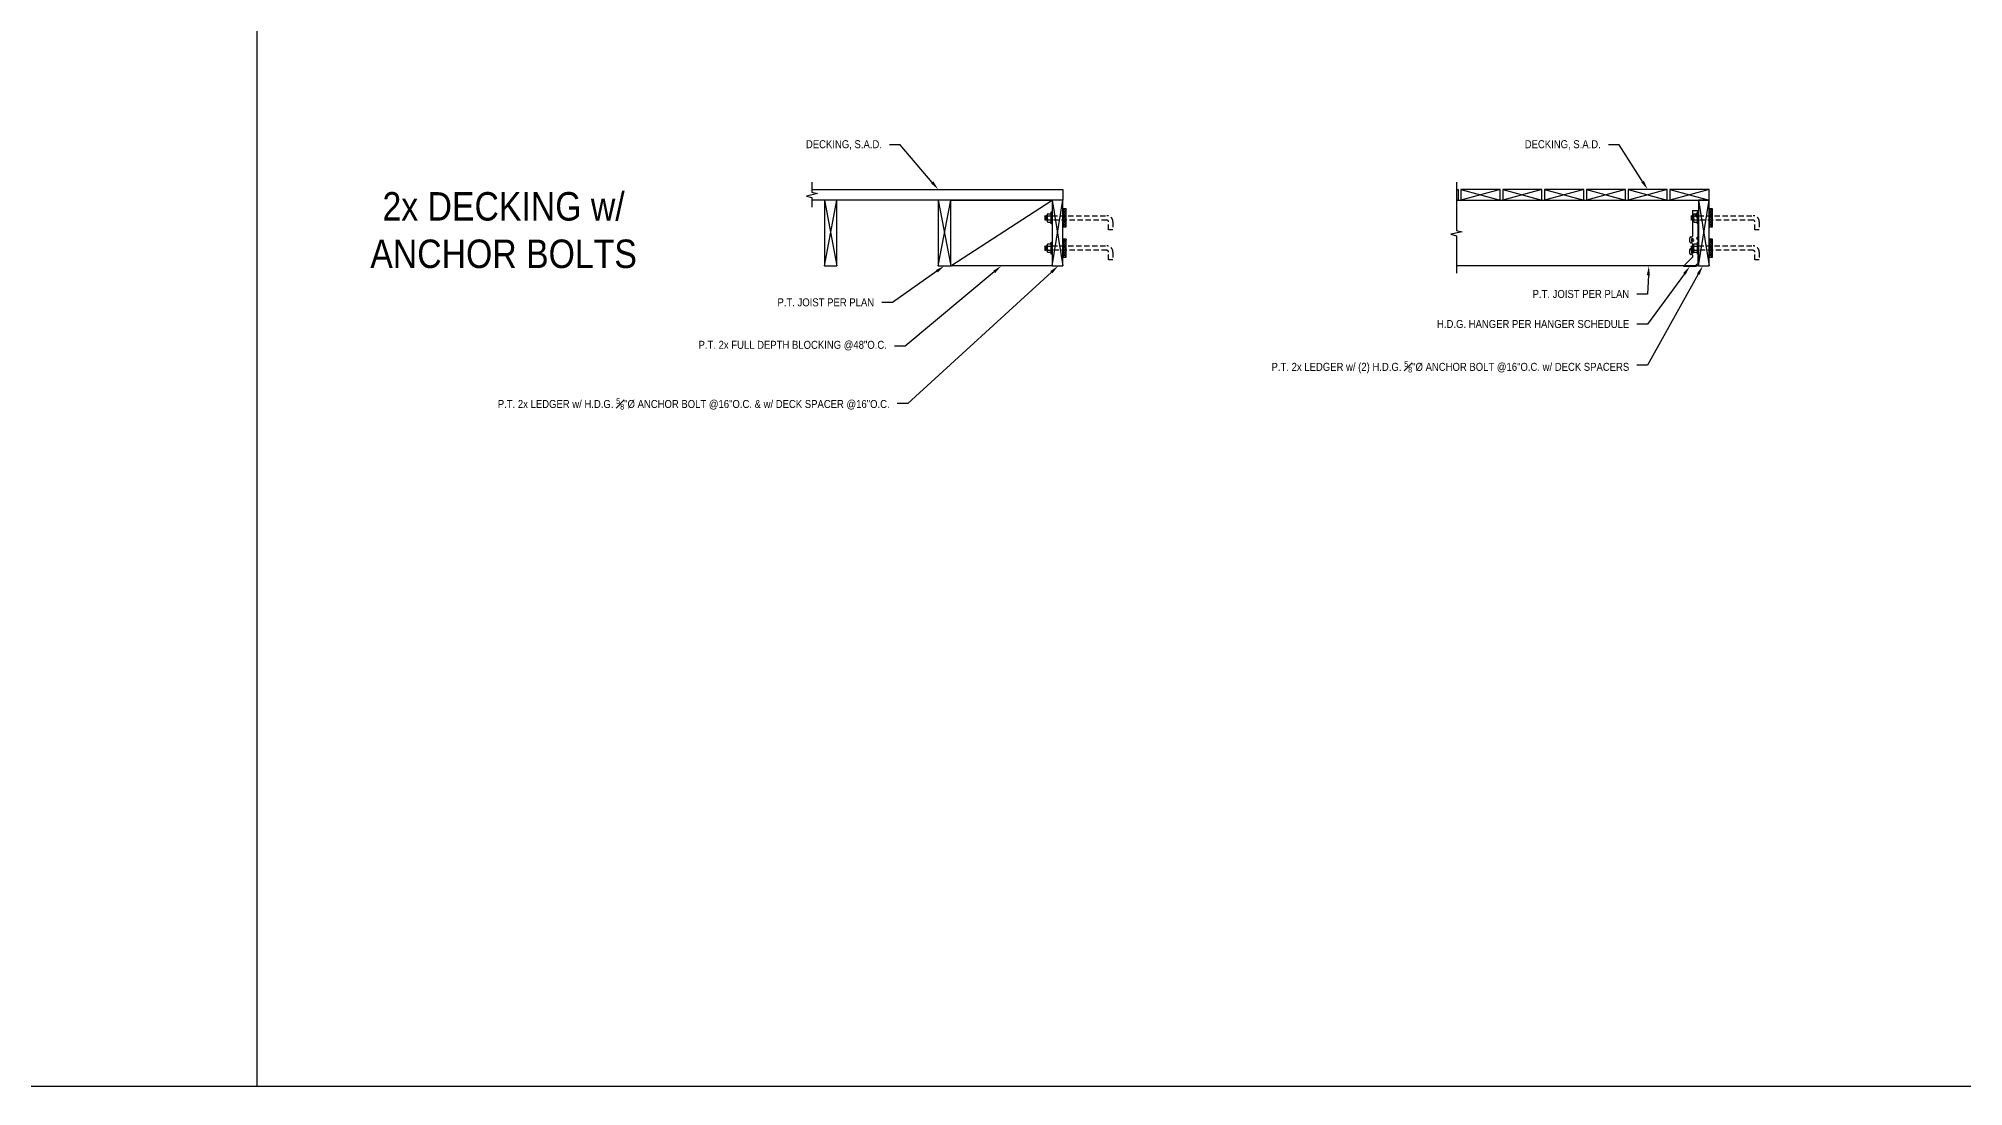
# Model space of a CAD drawing. Header units: inches. Extents: x -2661 to 42767, y -1222 to 9099.
# Drawn here: x 1714.3 to 1984.9, y 940 to 1087.3 of the extents above; entities that cross this region are included whole.
import ezdxf
from ezdxf import colors
from ezdxf.entities.mleader import LeaderData, LeaderLine
from ezdxf.math import Vec2, Vec3

# ---------------------------------------------------------------- set-up
doc = ezdxf.new("R2010")
doc.units = ezdxf.units.IN
doc.header["$LTSCALE"] = 12
doc.header["$MEASUREMENT"] = 0
doc.linetypes.add('HIDDEN', pattern=[0.375, 0.25, -0.125])
doc.linetypes.add('HIDDEN4', pattern=[0.09375, 0.0625, -0.03125])
doc.layers.get('0').update_dxf_attribs({"linetype": 'CONTINUOUS'})
doc.layers.add('S-ANNO-NONPLOT', color=253, linetype='CONTINUOUS', plot=False, transparency=0.5)
for name, color, linetype in [('S-ANNO-NOTE', 4, 'CONTINUOUS'), ('S-BOLT', 2, 'CONTINUOUS'), ('S-BREAK', 2, 'CONTINUOUS'), ('S-SIMPSON', 2, 'CONTINUOUS'), ('S-WOOD', 3, 'CONTINUOUS')]:
    doc.layers.add(name, color=color, linetype=linetype)
doc.styles.add('Arial', font='arial.ttf', dxfattribs={"width": 0.85})

# ---------------------------------------------------------------- blocks, each defined once
blk = doc.blocks.new('*U1150')
blk.add_lwpolyline([(1.5, -9.25), (0, -9.25), (0, 0), (1.5, 0)], close=True)
at = {"layer": 'S-WOOD', "color": 2}
for p, q in [((1.5, -9.25), (0, 0)), ((1.5, 0), (0, -9.25))]:
    blk.add_line(p, q, dxfattribs=at)
blk = doc.blocks.new('NUT-SM-THREADS-new')
for p, q in [((-0.94, 0.81), (-0.94, 0)), ((-0.94, 0), (-0.84, 0)), ((-0.84, 0), (0.84, 0)), ((-0.7, 0.94), (0.7, 0.94)), ((0.39, 1.44), (-0.5, 1.44)), ((-0.5, 1.44), (-0.39, 1.37)), ((-0.5, 1.31), (-0.39, 1.37)), ((0.5, 1.25), (-0.5, 1.31)), ((-0.5, 1.31), (-0.39, 1.25)), ((-0.5, 1.19), (-0.39, 1.25)), ((0.5, 1.12), (-0.5, 1.19)), ((-0.5, 1.19), (-0.39, 1.12)), ((-0.5, 1.06), (-0.39, 1.12)), ((0.5, 1), (-0.5, 1.06)), ((-0.5, 1.06), (-0.39, 1)), ((-0.5, 0.94), (-0.39, 1)), ((-0.47, 0.81), (-0.47, 0)), ((-0.39, 1.37), (0.39, 1.31)), ((-0.39, 1.25), (0.39, 1.19)), ((-0.39, 1.12), (0.39, 1.06)), ((-0.39, 1), (0.39, 0.94)), ((0.5, 1.37), (-0.09, 1.41)), ((0.39, 1.44), (0.39, 1.44)), ((0.39, 1.44), (0.5, 1.37)), ((0.39, 1.31), (0.5, 1.37)), ((0.39, 1.31), (0.5, 1.25)), ((0.39, 1.19), (0.5, 1.25)), ((0.39, 1.19), (0.5, 1.12)), ((0.39, 1.06), (0.5, 1.12)), ((0.39, 1.06), (0.5, 1)), ((0.39, 0.94), (0.5, 1)), ((0.47, 0.81), (0.47, 0)), ((0.84, 0), (0.94, 0)), ((0.94, 0.81), (0.94, 0))]:
    blk.add_line(p, q)
for centre, radius, start, end in [((-0.7, 0.65), 0.283, 33.8901, 146.1099), ((0, -0.01), 0.943, 60.1583, 119.8417), ((0.7, 0.65), 0.283, 33.8901, 146.1099)]:
    blk.add_arc(centre, radius, start, end)
blk = doc.blocks.new('NUT-w-WASHER-sm-new')
blk.add_lwpolyline([(-1.36, 0.17), (1.36, 0.17), (1.36, 0), (-1.36, 0)], close=True)
blk.add_blockref('NUT-SM-THREADS-new', (0, 0.17))
blk = doc.blocks.new('*U1284')
blk.add_lwpolyline([(1.5, -5.5), (0, -5.5), (0, 0), (1.5, 0)], close=True)
at = {"layer": 'S-WOOD', "color": 2}
for p, q in [((1.5, -5.5), (0, 0)), ((1.5, 0), (0, -5.5))]:
    blk.add_line(p, q, dxfattribs=at)
blk = doc.blocks.new('*U1360')
at = {"layer": 'S-WOOD', "rotation": 90.00000000000001}
blk.add_blockref('*U1284', (-2.75, -0.75), dxfattribs=at)
blk = doc.blocks.new('*U1361')
at = {"layer": 'S-WOOD', "color": 0, "linetype": 'ByBlock', "lineweight": -2, "transparency": 16777216}
for p in [(0, 0), (5.875, 0), (11.75, 0), (17.625, 0), (23.5, 0), (29.375, 0)]:
    blk.add_blockref('*U1360', p, dxfattribs=at)
blk = doc.blocks.new('LUS210-r')
at = {"layer": 'S-SIMPSON'}
for p, q in [((-0.81, 7.81), (-0.81, 4.19)), ((-0.81, 7.81), (-0.06, 7.81)), ((-0.38, 7.16), (-0.07, 7.53)), ((-0.07, 7.51), (-0.37, 7.15)), ((-0.06, 7.45), (-0.34, 7.12)), ((-0.31, 7.04), (-0.14, 7.01)), ((-0.31, 6.99), (-0.14, 6.96)), ((-0.3, 6.92), (-0.06, 6.88)), ((-0.14, 7.01), (-0.14, 6.96)), ((-0.14, 7.01), (-0.06, 6.92)), ((-0.14, 6.96), (-0.06, 6.88)), ((-0.06, 7.81), (-0.06, 0.25)), ((0, 7.81), (-0.06, 7.81)), ((-0.06, 6.88), (-0.06, 6.92)), ((0, 0.25), (0, 7.81)), ((-1.19, 3.38), (-1.19, 3.94)), ((-0.94, 4.06), (-1.06, 4.06)), ((-0.94, 3.25), (-1.06, 3.25)), ((-0.94, 3.41), (-0.94, 3.84)), ((-0.81, 3.12), (-0.81, 2.56)), ((-2.06, 0), (-1.93, 0)), ((-2.06, -0.06), (-2.06, 0)), ((-1.99, -0.06), (-1.86, 0.07)), ((-1.86, 0.2), (-0.81, 1.25)), ((-1.19, 1.75), (-1.19, 2.31)), ((-0.94, 2.44), (-1.06, 2.44)), ((-0.94, 1.62), (-1.06, 1.62)), ((-0.94, 1.78), (-0.94, 2.22)), ((-0.81, 1.5), (-0.81, 1.25)), ((-0.32, 0), (-0.32, -0.06)), ((-0.25, 0.2), (-0.31, 0.13)), ((-0.11, 0.2), (-0.06, 0.25)), ((-0.06, 0.25), (0, 0.25)), ((-0.32, -0.06), (-2.06, -0.06))]:
    blk.add_line(p, q, dxfattribs=at)
at = {"layer": 'S-SIMPSON', "linetype": 'HIDDEN'}
blk.add_line((-0.32, 0), (-1.93, 0), dxfattribs=at)
at = {"layer": 'S-SIMPSON'}
for centre, radius, start, end in [((-0.27, 7.07), 0.148, 140, 260), ((-0.3, 7.09), 0.0984, 140, 260), ((-0.31, 7.09), 0.0471, 140, 260), ((-0.11, 7.56), 0.0492, 320, 0), ((-0.11, 7.54), 0.0492, 320, 0), ((-1.06, 3.94), 0.125, 90, 180), ((-1.06, 3.38), 0.125, 180, 270), ((-0.94, 4.19), 0.125, 270, 0), ((-0.94, 3.39), 0.449, 75.6955, 90), ((-0.94, 3.72), 0.0734, 57.3921, 90), ((-0.94, 3.7), 0.0503, 56.4892, 90), ((-0.94, 3.55), 0.0503, 270, 303.5108), ((-0.94, 3.53), 0.0734, 270, 302.6079), ((-0.94, 3.86), 0.449, 270, 284.3045), ((-0.94, 3.12), 0.125, 0, 90), ((-0.96, 3.66), 0.0931, 32.0281, 56.4892), ((-0.96, 3.59), 0.0931, 303.5108, 327.9719), ((-0.97, 3.68), 0.129, 32.9227, 57.3921), ((-0.97, 3.57), 0.129, 302.6079, 327.0773), ((-1, 3.64), 0.138, 14.5265, 32.0281), ((-1, 3.61), 0.138, 327.9719, 345.4735), ((-1.06, 3.62), 0.199, 0, 14.5265), ((-1.06, 3.62), 0.199, 345.4735, 0), ((-1.01, 3.65), 0.185, 15.0134, 32.9227), ((-1.01, 3.6), 0.185, 327.0773, 344.9866), ((-1.09, 3.62), 0.263, 0, 15.0134), ((-1.09, 3.62), 0.263, 344.9866, 0), ((-0.9, 3.51), 0.33, 55.2517, 64.6689), ((-0.9, 3.74), 0.33, 295.3311, 304.7483), ((-0.85, 3.58), 0.242, 50.4364, 55.2517), ((-0.85, 3.67), 0.242, 304.7483, 309.5636), ((-0.78, 3.62), 0.153, 0, 23.0158), ((-0.78, 3.62), 0.153, 336.9842, 0), ((-0.06, 3.88), 0.188, 90, 270), ((-1.93, 0.13), 0.0938, 315, 45), ((-1.06, 2.31), 0.125, 90, 180), ((-1.06, 1.75), 0.125, 180, 270), ((-0.94, 2.56), 0.125, 270, 0), ((-0.94, 1.77), 0.449, 75.6955, 90), ((-0.94, 2.1), 0.0734, 57.3921, 90), ((-0.94, 2.07), 0.0503, 56.4892, 90), ((-0.94, 1.93), 0.0503, 270, 303.5108), ((-0.94, 1.9), 0.0734, 270, 302.6079), ((-0.94, 2.23), 0.449, 270, 284.3045), ((-0.94, 1.5), 0.125, 0, 90), ((-0.96, 2.04), 0.0931, 32.0281, 56.4892), ((-0.96, 1.96), 0.0931, 303.5108, 327.9719), ((-0.97, 2.05), 0.129, 32.9227, 57.3921), ((-0.97, 1.95), 0.129, 302.6079, 327.0773), ((-1, 2.02), 0.138, 14.5265, 32.0281), ((-1, 1.98), 0.138, 327.9719, 345.4735), ((-1.06, 2), 0.199, 0, 14.5265), ((-1.06, 2), 0.199, 345.4735, 0), ((-1.01, 2.02), 0.185, 15.0134, 32.9227), ((-1.01, 1.98), 0.185, 327.0773, 344.9866), ((-1.09, 2), 0.263, 0, 15.0134), ((-1.09, 2), 0.263, 344.9866, 0), ((-0.9, 1.88), 0.33, 55.2517, 64.6689), ((-0.9, 2.12), 0.33, 295.3311, 304.7483), ((-0.85, 1.95), 0.242, 50.4364, 55.2517), ((-0.85, 2.05), 0.242, 304.7483, 309.5636), ((-0.78, 2), 0.153, 0, 23.0158), ((-0.78, 2), 0.153, 336.9842, 0), ((-0.24, 0.06), 0.0991, 136.2702, 218.5572), ((-0.18, 0.13), 0.0938, 45, 135)]:
    blk.add_arc(centre, radius, start, end, dxfattribs=at)
blk = doc.blocks.new('*U1149')
blk.add_lwpolyline([(1.75, -9.25), (0, -9.25), (0, 0), (1.75, 0)], close=True)
at = {"layer": 'S-WOOD', "color": 2}
for p, q in [((1.75, -9.25), (0, 0)), ((1.75, 0), (0, -9.25))]:
    blk.add_line(p, q, dxfattribs=at)
blk = doc.blocks.new('*U519')
at = {"color": 0}
blk.add_line((0, 9.25), (14.25, 0), dxfattribs=at)
blk.add_lwpolyline([(0, 9.25), (0, 0), (14.25, 0), (14.25, 9.25)], close=True)
blk = doc.blocks.new('DECK LEDGER_ABs_PERPENDICULAR(1)')
at = {"layer": 'S-BOLT', "linetype": 'ByBlock'}
h = blk.add_hatch(dxfattribs=at)
h.set_pattern_fill('ANSI37', color=252, scale=2, style=0)
h.set_pattern_definition([(45, (-3854.025, -2008.23682), (-0.176776695, 0.176776695), []), (135, (-3854.025, -2008.23682), (-0.176776695, -0.176776695), [])])
h.paths.add_polyline_path([(-0.5, -3.75), (0, -3.75), (0, -1.25), (-0.5, -1.25)])
h = blk.add_hatch(dxfattribs=at)
h.set_pattern_fill('ANSI37', color=252, scale=2, style=0)
h.set_pattern_definition([(45, (-3854.025, -2012.48682), (-0.176776695, 0.176776695), []), (135, (-3854.025, -2012.48682), (-0.176776695, -0.176776695), [])])
h.paths.add_polyline_path([(-0.5, -8), (0, -8), (0, -5.5), (-0.5, -5.5)])
at = {"layer": 'S-BOLT', "linetype": 'HIDDEN4'}
for points in [[(5.94, -4.16), (5.94, -3.06, 0.414214), (5.69, -2.81), (-2, -2.81), (-2, -2.19), (5.69, -2.19, -0.414214), (6.56, -3.06), (6.56, -4.16)], [(5.94, -8.41), (5.94, -7.31, 0.414214), (5.69, -7.06), (-2, -7.06), (-2, -6.44), (5.69, -6.44, -0.414214), (6.56, -7.31), (6.56, -8.41)]]:
    blk.add_lwpolyline(points, format="xyb", close=True, dxfattribs=at)
at = {"layer": 'S-BOLT'}
for points in [[(-0.5, -3.75), (0, -3.75), (0, -1.25), (-0.5, -1.25)], [(-0.5, -8), (0, -8), (0, -5.5), (-0.5, -5.5)]]:
    blk.add_lwpolyline(points, close=True, dxfattribs=at)
at = {"layer": 'S-BREAK'}
blk.add_lwpolyline([(-36, 2.5), (-36, -4.25), (-35.22, -4.44), (-36.78, -4.81), (-36, -5), (-36, -10.25)], dxfattribs=at)
at = {"layer": 'S-WOOD', "color": 2}
for p, q in [((-35.75, 1.5), (-36, 1.43)), ((-36, 0.07), (-35.75, 0))]:
    blk.add_line(p, q, dxfattribs=at)
at = {"layer": 'S-WOOD'}
for points in [[(-36, 1.5), (-35.75, 1.5), (-35.75, 0), (-36, 0)], [(-36, 0), (-2, 0), (-2, -9.25), (-36, -9.25)]]:
    blk.add_lwpolyline(points, dxfattribs=at)
at = {"layer": 'S-BOLT', "xscale": 0.625, "yscale": 0.625, "zscale": 0.625, "rotation": 90.00000000000001}
for p in [(-2, -2.5), (-2, -6.75)]:
    blk.add_blockref('NUT-w-WASHER-sm-new', p, dxfattribs=at)
at = {"layer": 'S-SIMPSON'}
blk.add_blockref('LUS210-r', (-2, -9.25), dxfattribs=at)
at = {"layer": 'S-WOOD', "xscale": -1}
for name, p in [('*U1361', (-3.25, 0.75)), ('*U1150', (-0.5, 0))]:
    blk.add_blockref(name, p, dxfattribs=at)
at = {"layer": 'S-ANNO-NOTE'}
ml = blk.add_multileader_mtext('Standard', dxfattribs=at)
ml.set_content('\\A1;DECKING, S.A.D.', color=4, style='Arial')
ml.set_leader_properties(color=2)
ml.build(insert=Vec2(0, 0))
ml.multileader.update_dxf_attribs({"dogleg_length": 0.36, "arrow_head_size": 1.31, "scale": 12})
ctx = ml.context
ctx.base_point, ctx.scale, ctx.char_height, ctx.arrow_head_size, ctx.landing_gap_size, ctx.plane_origin = Vec3(-27.27, 7.75), 12, 1.125, 1.31, 1.08, Vec3(31.64, 312.85)
ctx.text_align_type = 2
notes = []
notes.append((ctx, [(0, (1, 1, 0), (-13.14, 7.75), (-1, 0), 1.5, [(0, [(-9.13, 1.5)], 0, [])])]))
ctx.mtext.insert, ctx.mtext.width, ctx.mtext.defined_height, ctx.mtext.alignment, ctx.mtext.flow_direction = Vec3(-15.72, 8.42), 17.591, 2.69, 3, 5
ml = blk.add_multileader_mtext('Standard', dxfattribs=at)
ml.set_content('\\A1;P.T. 2x LEDGER w/ (2) H.D.G. {\\H0.7x;\\S5#8;}"%%C ANCHOR BOLT @16"O.C. w/ DECK SPACERS', color=4, style='Arial')
ml.set_leader_properties(color=2)
ml.build(insert=Vec2(0, 0))
ml.multileader.update_dxf_attribs({"dogleg_length": 0.36, "arrow_head_size": 1.31, "scale": 12})
ctx = ml.context
ctx.base_point, ctx.scale, ctx.char_height, ctx.arrow_head_size, ctx.landing_gap_size, ctx.plane_origin = Vec3(-30.84, -23.22), 12, 1.125, 1.31, 1.08, Vec3(35.35, 277.16)
ctx.text_align_type = 2
notes.append((ctx, [(0, (1, 1, 0), (-9.14, -23.22), (-1, 0), 1.5, [(0, [(-1.38, -9.25)], 0, [])])]))
ctx.mtext.insert, ctx.mtext.width, ctx.mtext.alignment, ctx.mtext.flow_direction = Vec3(-11.72, -22.65), 18.0808, 3, 5
ml = blk.add_multileader_mtext('Standard', dxfattribs=at)
ml.set_content('\\A1;P.T. JOIST PER PLAN', color=4, style='Arial')
ml.set_leader_properties(color=2)
ml.build(insert=Vec2(0, 0))
ml.multileader.update_dxf_attribs({"dogleg_length": 0.36, "arrow_head_size": 1.31, "scale": 12})
ctx = ml.context
ctx.base_point, ctx.scale, ctx.char_height, ctx.arrow_head_size, ctx.landing_gap_size, ctx.plane_origin = Vec3(-26.17, -13.2), 12, 1.125, 1.31, 1.08, Vec3(33.01, 282.24)
ctx.text_align_type = 2
notes.append((ctx, [(0, (1, 1, 0), (-9.14, -13.2), (-1, 0), 1.5, [(0, [(-8.97, -9.25)], 0, [])])]))
ctx.mtext.insert, ctx.mtext.width, ctx.mtext.alignment, ctx.mtext.flow_direction = Vec3(-11.72, -12.63), 17.75, 3, 5
ml = blk.add_multileader_mtext('Standard', dxfattribs=at)
ml.set_content('\\A1;H.D.G. HANGER PER HANGER SCHEDULE', color=4, style='Arial')
ml.set_leader_properties(color=2)
ml.build(insert=Vec2(0, 0))
ml.multileader.update_dxf_attribs({"dogleg_length": 0.36, "arrow_head_size": 1.31, "scale": 12})
ctx = ml.context
ctx.base_point, ctx.scale, ctx.char_height, ctx.arrow_head_size, ctx.landing_gap_size, ctx.plane_origin = Vec3(-25.98, -17.42), 12, 1.125, 1.31, 1.08, Vec3(33.01, 312.73)
ctx.text_align_type = 2
notes.append((ctx, [(0, (1, 1, 0), (-9.14, -17.42), (-1, 0), 1.5, [(0, [(-3.19, -9.31)], 0, [])])]))
ctx.mtext.insert, ctx.mtext.width, ctx.mtext.alignment, ctx.mtext.flow_direction = Vec3(-11.72, -16.85), 17.75, 3, 5
for ctx, leaders in notes:
    for number, flags, end, landing, length, lines in leaders:
        leader = LeaderData()
        leader.index, (leader.has_last_leader_line, leader.has_dogleg_vector, leader.attachment_direction) = number, flags
        leader.last_leader_point, leader.dogleg_vector, leader.dogleg_length = Vec3(end), Vec3(landing), length
        for number, points, colour, breaks in lines:
            line = LeaderLine()
            line.index, line.vertices, line.color, line.breaks = number, Vec3.list(points), colors.encode_raw_color(colour), breaks
            leader.lines.append(line)
        ctx.leaders.append(leader)
blk = doc.blocks.new('DECK LEDGER_ABs_PARALLEL')
at = {"layer": 'S-BOLT', "linetype": 'ByBlock'}
h = blk.add_hatch(dxfattribs=at)
h.set_pattern_fill('ANSI37', color=252, scale=2, style=0)
h.set_pattern_definition([(45, (-3854.025, -2008.23682), (-0.176776695, 0.176776695), []), (135, (-3854.025, -2008.23682), (-0.176776695, -0.176776695), [])])
h.paths.add_polyline_path([(-0.5, -3.75), (0, -3.75), (0, -1.25), (-0.5, -1.25)])
h = blk.add_hatch(dxfattribs=at)
h.set_pattern_fill('ANSI37', color=252, scale=2, style=0)
h.set_pattern_definition([(45, (-3854.025, -2012.48682), (-0.176776695, 0.176776695), []), (135, (-3854.025, -2012.48682), (-0.176776695, -0.176776695), [])])
h.paths.add_polyline_path([(-0.5, -8), (0, -8), (0, -5.5), (-0.5, -5.5)])
at = {"layer": 'S-BOLT', "linetype": 'HIDDEN4'}
for points in [[(5.94, -4.16), (5.94, -3.06, 0.414214), (5.69, -2.81), (-2, -2.81), (-2, -2.19), (5.69, -2.19, -0.414214), (6.56, -3.06), (6.56, -4.16)], [(5.94, -8.41), (5.94, -7.31, 0.414214), (5.69, -7.06), (-2, -7.06), (-2, -6.44), (5.69, -6.44, -0.414214), (6.56, -7.31), (6.56, -8.41)]]:
    blk.add_lwpolyline(points, format="xyb", close=True, dxfattribs=at)
at = {"layer": 'S-BOLT'}
for points in [[(-0.5, -3.75), (0, -3.75), (0, -1.25), (-0.5, -1.25)], [(-0.5, -8), (0, -8), (0, -5.5), (-0.5, -5.5)]]:
    blk.add_lwpolyline(points, close=True, dxfattribs=at)
at = {"layer": 'S-BREAK'}
blk.add_lwpolyline([(-35.75, 2.5), (-35.75, 1.13), (-34.97, 0.94), (-36.53, 0.56), (-35.75, 0.37), (-35.75, -1)], dxfattribs=at)
at = {"layer": 'S-WOOD'}
blk.add_lwpolyline([(-35.75, 1.5), (-0.5, 1.5), (-0.5, 0), (-35.75, 0)], dxfattribs=at)
at = {"layer": 'S-BOLT', "xscale": 0.625, "yscale": 0.625, "zscale": 0.625, "rotation": 90.00000000000001}
for p in [(-2, -2.5), (-2, -6.75)]:
    blk.add_blockref('NUT-w-WASHER-sm-new', p, dxfattribs=at)
at = {"layer": 'S-WOOD', "xscale": -1}
for name, p in [('*U1149', (-32.25, 0)), ('*U1149', (-16.25, 0)), ('*U1150', (-0.5, 0))]:
    blk.add_blockref(name, p, dxfattribs=at)
at = {"layer": 'S-WOOD', "color": 2, "xscale": -1, "rotation": 180}
blk.add_blockref('*U519', (-16.25, 0), dxfattribs=at)
at = {"layer": 'S-ANNO-NOTE'}
ml = blk.add_multileader_mtext('Standard', dxfattribs=at)
ml.set_content('\\A1;DECKING, S.A.D.', color=4, style='Arial')
ml.set_leader_properties(color=2)
ml.build(insert=Vec2(0, 0))
ml.multileader.update_dxf_attribs({"dogleg_length": 0.36, "arrow_head_size": 1.31, "scale": 12})
ctx = ml.context
ctx.base_point, ctx.scale, ctx.char_height, ctx.arrow_head_size, ctx.landing_gap_size, ctx.plane_origin = Vec3(-37.46, 7.75), 12, 1.125, 1.31, 1.08, Vec3(21.07, 312.85)
ctx.text_align_type = 2
notes = []
notes.append((ctx, [(0, (1, 1, 0), (-23.33, 7.75), (-1, 0), 1.5, [(0, [(-18, 1.5)], 0, [])])]))
ctx.mtext.insert, ctx.mtext.width, ctx.mtext.defined_height, ctx.mtext.alignment, ctx.mtext.flow_direction = Vec3(-25.91, 8.42), 15.3051, 2.69, 3, 5
ml = blk.add_multileader_mtext('Standard', dxfattribs=at)
ml.set_content('\\A1;P.T. 2x LEDGER w/ H.D.G. {\\H0.7x;\\S5#8;}"%%C ANCHOR BOLT @16"O.C. & w/ DECK SPACER @16"O.C.', color=4, style='Arial')
ml.set_leader_properties(color=2)
ml.build(insert=Vec2(0, 0))
ml.multileader.update_dxf_attribs({"dogleg_length": 0.36, "arrow_head_size": 1.31, "scale": 12})
ctx = ml.context
ctx.base_point, ctx.scale, ctx.char_height, ctx.arrow_head_size, ctx.landing_gap_size, ctx.plane_origin = Vec3(-41.95, -28.6), 12, 1.125, 1.31, 1.08, Vec3(35.6, 277.16)
ctx.text_align_type = 2
notes.append((ctx, [(0, (1, 1, 0), (-22.25, -28.6), (-1, 0), 1.5, [(0, [(-1.13, -9.25)], 0, [])])]))
ctx.mtext.insert, ctx.mtext.width, ctx.mtext.alignment, ctx.mtext.flow_direction = Vec3(-24.83, -27.87), 17.2428, 3, 5
ml = blk.add_multileader_mtext('Standard', dxfattribs=at)
ml.set_content('\\A1;P.T. 2x FULL DEPTH BLOCKING @48"O.C.', color=4, style='Arial')
ml.set_leader_properties(color=2)
ml.build(insert=Vec2(0, 0))
ml.multileader.update_dxf_attribs({"dogleg_length": 0.36, "arrow_head_size": 1.31, "scale": 12})
ctx = ml.context
ctx.base_point, ctx.scale, ctx.char_height, ctx.arrow_head_size, ctx.landing_gap_size, ctx.plane_origin = Vec3(-39.42, -20.51), 12, 1.125, 1.31, 1.08, Vec3(28.93, 277.16)
ctx.text_align_type = 2
notes.append((ctx, [(0, (1, 1, 0), (-22.64, -20.51), (-1, 0), 1.5, [(0, [(-9.13, -9.25)], 0, [])])]))
ctx.mtext.insert, ctx.mtext.width, ctx.mtext.alignment, ctx.mtext.flow_direction = Vec3(-25.22, -19.78), 15.9915, 3, 5
ml = blk.add_multileader_mtext('Standard', dxfattribs=at)
ml.set_content('\\A1;P.T. JOIST PER PLAN', color=4, style='Arial')
ml.set_leader_properties(color=2)
ml.build(insert=Vec2(0, 0))
ml.multileader.update_dxf_attribs({"dogleg_length": 0.36, "arrow_head_size": 1.31, "scale": 12})
ctx = ml.context
ctx.base_point, ctx.scale, ctx.char_height, ctx.arrow_head_size, ctx.landing_gap_size, ctx.plane_origin = Vec3(-41.46, -14.38), 12, 1.125, 1.31, 1.08, Vec3(33.26, 280.77)
ctx.text_align_type = 2
notes.append((ctx, [(0, (1, 1, 0), (-24.43, -14.38), (-1, 0), 1.5, [(0, [(-17.13, -9.25)], 0, [])])]))
ctx.mtext.insert, ctx.mtext.width, ctx.mtext.alignment, ctx.mtext.flow_direction = Vec3(-27.01, -13.81), 14.9729, 3, 5
for ctx, leaders in notes:
    for number, flags, end, landing, length, lines in leaders:
        leader = LeaderData()
        leader.index, (leader.has_last_leader_line, leader.has_dogleg_vector, leader.attachment_direction) = number, flags
        leader.last_leader_point, leader.dogleg_vector, leader.dogleg_length = Vec3(end), Vec3(landing), length
        for number, points, colour, breaks in lines:
            line = LeaderLine()
            line.index, line.vertices, line.color, line.breaks = number, Vec3.list(points), colors.encode_raw_color(colour), breaks
            leader.lines.append(line)
        ctx.leaders.append(leader)

msp = doc.modelspace()

# ---------------------------------------------------------------- linework, layer by layer
at = {"layer": 'S-ANNO-NONPLOT'}
msp.add_line((1745.0403, 2012.36325), (1745.0403, 940.00328), dxfattribs=at)
msp.add_lwpolyline([(1505.0403, 2012.36325), (2465.0403, 2012.36325), (2465.0403, 940.00328), (1505.0403, 940.00328)], close=True, dxfattribs=at)

# ---------------------------------------------------------------- block references
at = {"layer": 'S-ANNO-NOTE', "color": 0, "linetype": 'ByBlock'}
for name, p in [('DECK LEDGER_ABs_PARALLEL', (1858.79922, 1064.59434)), ('DECK LEDGER_ABs_PERPENDICULAR(1)', (1949.64676, 1064.59434))]:
    msp.add_blockref(name, p, dxfattribs=at)

# ---------------------------------------------------------------- texts
at = {"layer": 'S-ANNO-NOTE', "color": 191, "insert": (1779.70534, 1060.35411), "char_height": 4, "width": 50.5049325, "attachment_point": 5, "style": 'Arial'}
msp.add_mtext('\\A1;2x DECKING w/ \\PANCHOR BOLTS', dxfattribs=at)

doc.saveas('drawing.dxf')
